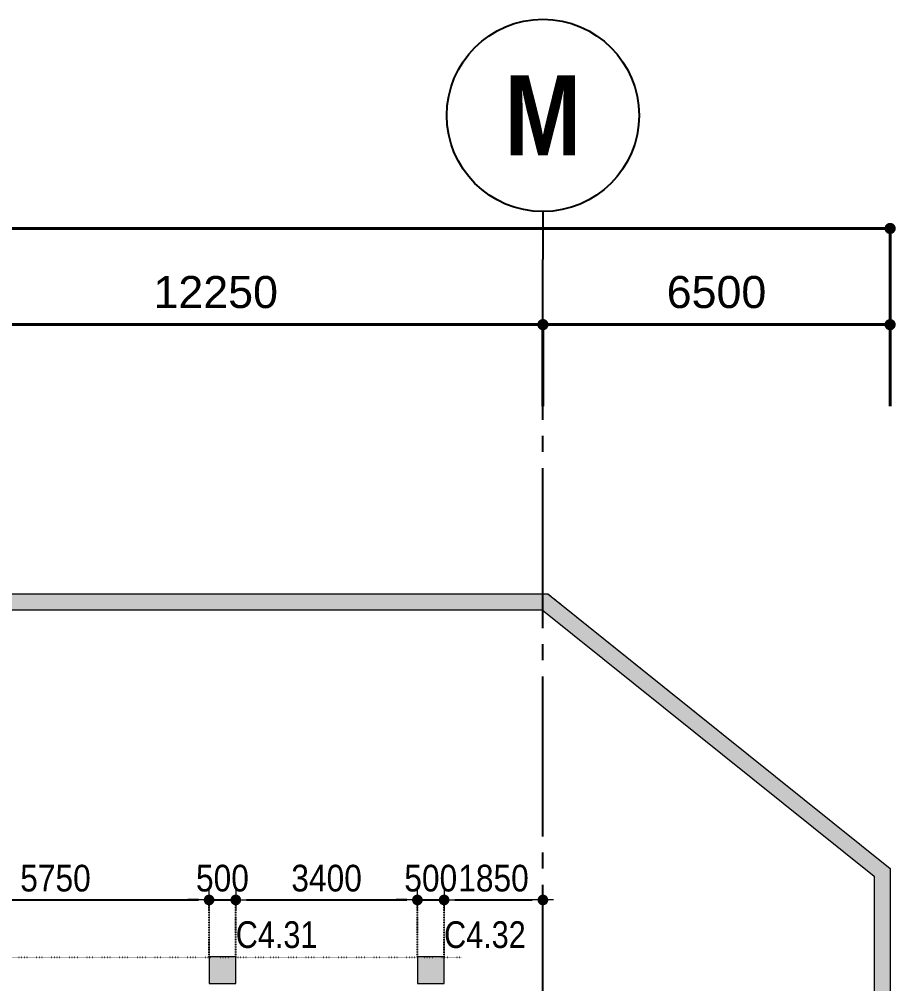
# Model space of a CAD drawing. Header units: millimetres. Extents: x -3973692 to -2843767, y 592734 to 838475.
# Drawn here: x -3858748 to -3842340, y 766080 to 784134 of the extents above; entities that cross this region are included whole.
import ezdxf
from ezdxf.enums import TextEntityAlignment as Align

# ---------------------------------------------------------------- set-up
doc = ezdxf.new("R2010")
doc.units = ezdxf.units.MM
doc.header["$MEASUREMENT"] = 0
doc.header["$PDMODE"] = 3
doc.header["$PDSIZE"] = -20
for name, pattern in [('CHG_XX_Cot_Ham 2$0$MB_Luoi truc$0$HTT Hidden 21', [3, 2, -1]), ('CHG_XX_Luoi truc$0$MB_Luoi truc$0$Center101', [13, 10, -1, 1, -1]), ('DIVIDE2', [15.875, 6.35, -3.175, 0, -3.175, 0, -3.175]), ('DOT2', [0.125, 0, -0.125]), ('HIDDEN5', [2.8375, 1.25, -1.5875])]:
    doc.linetypes.add(name, pattern=pattern)
doc.layers.get('0').update_dxf_attribs({"lineweight": 9})
doc.layers.get('Defpoints').update_dxf_attribs({"color": 10, "lineweight": 0})
for name, color, linetype, lineweight in [("'S_General_Dim_1", 1, 'Continuous', 18), ("'S_General_Divide_3 Intermediate", 3, 'DIVIDE2', 40), ('CHG_XX_Cot_Ham 2$0$MB_Luoi truc$0$Dim 300', 1, 'Continuous', 5), ('CHG_XX_Cot_Ham 2$0$NS-Pier-H2', 150, 'Continuous', 13), ('TEXT', 7, 'Continuous', 15)]:
    doc.layers.add(name, color=color, linetype=linetype, lineweight=lineweight)
for name, color, linetype, lineweight, plot in [('CHG_XX_Cot_Ham 2$0$NS-Column-H2', 90, 'Continuous', 13, False), ('CHG_XX_Cot_Ham 2$0$NS-Column-H2 @ 1', 90, 'Continuous', 13, False), ('CHG_XX_Cot_Ham 2$0$NS-Column-H2 @ 150 VP1', 90, 'Continuous', 13, False), ('CHG_XX_Cot_Ham 2$0$NS-Column-H2 @ 150 VP2', 90, 'Continuous', 13, False), ('CHG_XX_Cot_Ham 2$0$NS-Column-H2 @ 150 VP3', 90, 'Continuous', 13, False), ('CHG_XX_Cot_Ham 2$0$NS-Column-H2 @ 150 VP4', 90, 'Continuous', 13, False), ('CHG_XX_Cot_Ham 2$0$NS-Column-H2 @ 150 VP5', 90, 'Continuous', 13, False), ('CHG_XX_Cot_Ham 2$0$NS-Column-H2 @ 150 VP6', 90, 'Continuous', 13, False), ('CHG_XX_Cot_Ham 2$0$NS-Column-H2 @ 150 VP7', 90, 'Continuous', 13, False), ('CHG_XX_Cot_Ham 2$0$NS-Column-H2 @ 150 VP8', 90, 'Continuous', 13, False), ('CHG_XX_Cot_Ham 2$0$NS-Column-H2 @ 150 VP9', 90, 'Continuous', 13, False), ('CHG_XX_Cot_Ham 2$0$NS-Column-H2 @ 150 VPModel', 90, 'Continuous', 13, False)]:
    doc.layers.add(name, color=color, linetype=linetype, lineweight=lineweight, plot=plot)
for name, color, linetype in [('CHG_XX_Luoi truc$0$Grid', 34, 'Continuous'), ('CHG_XX_Luoi truc$0$Grid Line', 251, 'CHG_XX_Luoi truc$0$MB_Luoi truc$0$Center101'), ('dim', 1, 'Continuous')]:
    doc.layers.add(name, color=color, linetype=linetype)
doc.styles.add('arial', font='arial.ttf', dxfattribs={"width": 0.85})
doc.styles.add('CHG_XX_Cot_Ham 2$0$MB_Luoi truc$0$Arial_C', font='arial.ttf')
doc.styles.add('CHG_XX_Luoi truc$0$MB_Luoi truc$0$Grid A-F$0$VNI-HelveCB', font='')
doc.styles.add('TTP-HelCon', font='')
doc.styles.get('CHG_XX_Luoi truc$0$MB_Luoi truc$0$Grid A-F$0$VNI-HelveCB').set_extended_font_data('VNI-Helve-Condense', bold=True)
doc.styles.get('TTP-HelCon').set_extended_font_data('VNI-Helve-Condense')
doc.dimstyles.new('200', dxfattribs={"dimscale": 200, "dimtxt": 2.5, "dimasz": 1, "dimexe": 0, "dimexo": 0, "dimgap": 0.75, "dimtad": 1, "dimdec": 0, "dimrnd": 10, "dimzin": 9, "dimdsep": 46, "dimtxsty": 'arial', "dimblk1": 'DIMDOT', "dimblk2": 'DIMDOT', "dimsah": 1, "dimcen": 2, "dimdle": 3, "dimclre": 8, "dimclrt": 2, "dimadec": 0, "dimazin": 0, "dimtfac": 1, "dimtdec": 0, "dimtix": 1, "dimtmove": 2, "dimatfit": 3, "dimldrblk": 'DIMPIJL', "dimfxl": 1, "dimtvp": 1.8, "dimtolj": 1, "dimtzin": 0, "dimarcsym": 0})
doc.dimstyles.new('CHG_XX_Cot_Ham 2$0$MB_Luoi truc$0$Dim 300 (A1-A2)', dxfattribs={"dimscale": 300, "dimtxt": 2, "dimasz": 0.7, "dimexe": 0, "dimexo": 1, "dimgap": 1, "dimtad": 1, "dimdec": 0, "dimzin": 12, "dimdsep": 46, "dimtxsty": 'CHG_XX_Cot_Ham 2$0$MB_Luoi truc$0$Arial_C', "dimblk": 'CHG_XX_Cot_Ham 2$0$MB_Luoi truc$0$_Dot', "dimcen": 1, "dimclrd": 256, "dimclre": 256, "dimclrt": 3, "dimadec": 0, "dimazin": 0, "dimtfac": 1, "dimtdec": 0, "dimtix": 1, "dimtmove": 2, "dimatfit": 3, "dimldrblk": 'CHG_XX_Cot_Ham 2$0$MB_Luoi truc$0$HTT Arrow 30', "dimfxl": 1, "dimtolj": 1, "dimtzin": 0, "dimarcsym": 0})

# ---------------------------------------------------------------- blocks, each defined once
blk = doc.blocks.new('CHG_XX_Cot_Ham 2$0$MB_Luoi truc$0$_Dot')
at = {"color": 0, "linetype": 'ByBlock', "lineweight": -2}
blk.add_line((-0.5, 0), (-1, 0), dxfattribs=at)
at = {"color": 0, "linetype": 'ByBlock', "const_width": 0.5}
blk.add_lwpolyline([(-0.25, 0, 1), (0.25, 0, 1)], format="xyb", close=True, dxfattribs=at)
blk = doc.blocks.new('*D2808')
at = {"layer": 'CHG_XX_Cot_Ham 2$0$MB_Luoi truc$0$Dim 300', "lineweight": -2, "transparency": 16777216}
for p, q in [((87300, 166908), (87300, 168437)), ((87510, 168437), (99340, 168437)), ((99550, 166908), (99550, 168437))]:
    blk.add_line(p, q, dxfattribs=at)
at = {"layer": 'Defpoints', "color": 0, "transparency": 16777216}
for p in [(99550, 168437), (87300, 166608), (99550, 166608)]:
    blk.add_point(p, dxfattribs=at)
at = {"layer": 'CHG_XX_Cot_Ham 2$0$MB_Luoi truc$0$Dim 300', "lineweight": -2, "transparency": 16777216, "xscale": 210, "yscale": 210, "zscale": 210, "rotation": 180}
blk.add_blockref('CHG_XX_Cot_Ham 2$0$MB_Luoi truc$0$_Dot', (87300, 168437), dxfattribs=at)
at = {"layer": 'CHG_XX_Cot_Ham 2$0$MB_Luoi truc$0$Dim 300', "lineweight": -2, "transparency": 16777216, "xscale": 210, "yscale": 210, "zscale": 210}
blk.add_blockref('CHG_XX_Cot_Ham 2$0$MB_Luoi truc$0$_Dot', (99550, 168437), dxfattribs=at)
at = {"layer": 'CHG_XX_Cot_Ham 2$0$MB_Luoi truc$0$Dim 300', "color": 3, "transparency": 16777216, "insert": (93425, 169043), "char_height": 600, "attachment_point": 5, "style": 'CHG_XX_Cot_Ham 2$0$MB_Luoi truc$0$Arial_C'}
blk.add_mtext('\\A1;12250', dxfattribs=at)
blk = doc.blocks.new('CHG_XX_Cot_Ham 2$0$MB_Luoi truc$0$HTT Arrow 30')
blk.add_hatch(color=256).paths.add_polyline_path([(-2.5, 0.375), (-2.5, -0.375), (0, 0)])
at = {"color": 0, "linetype": 'ByBlock', "lineweight": -2}
for p, q in [((0, 0), (-2.5, 0.375)), ((-2.5, -0.375), (-2.5, 0.375)), ((0, 0), (-2.5, -0.375))]:
    blk.add_line(p, q, dxfattribs=at)
blk = doc.blocks.new('*D2809')
at = {"layer": 'CHG_XX_Cot_Ham 2$0$MB_Luoi truc$0$Dim 300', "lineweight": -2, "transparency": 16777216}
for p, q in [((99550, 166908), (99550, 168437)), ((99760, 168437), (105840, 168437)), ((106050, 166908), (106050, 168437))]:
    blk.add_line(p, q, dxfattribs=at)
at = {"layer": 'Defpoints', "color": 0, "transparency": 16777216}
for p in [(106050, 168437), (99550, 166608), (106050, 166608)]:
    blk.add_point(p, dxfattribs=at)
at = {"layer": 'CHG_XX_Cot_Ham 2$0$MB_Luoi truc$0$Dim 300', "lineweight": -2, "transparency": 16777216, "xscale": 210, "yscale": 210, "zscale": 210, "rotation": 180}
blk.add_blockref('CHG_XX_Cot_Ham 2$0$MB_Luoi truc$0$_Dot', (99550, 168437), dxfattribs=at)
at = {"layer": 'CHG_XX_Cot_Ham 2$0$MB_Luoi truc$0$Dim 300', "lineweight": -2, "transparency": 16777216, "xscale": 210, "yscale": 210, "zscale": 210}
blk.add_blockref('CHG_XX_Cot_Ham 2$0$MB_Luoi truc$0$_Dot', (106050, 168437), dxfattribs=at)
at = {"layer": 'CHG_XX_Cot_Ham 2$0$MB_Luoi truc$0$Dim 300', "color": 3, "transparency": 16777216, "insert": (102800, 169043), "char_height": 600, "attachment_point": 5, "style": 'CHG_XX_Cot_Ham 2$0$MB_Luoi truc$0$Arial_C'}
blk.add_mtext('\\A1;6500', dxfattribs=at)
blk = doc.blocks.new('*D2810')
at = {"layer": 'CHG_XX_Cot_Ham 2$0$MB_Luoi truc$0$Dim 300', "lineweight": -2, "transparency": 16777216}
for p, q in [((-10900, 166908), (-10900, 170237)), ((105840, 170237), (-10690, 170237)), ((106050, 166908), (106050, 170237))]:
    blk.add_line(p, q, dxfattribs=at)
at = {"layer": 'Defpoints', "color": 0, "transparency": 16777216}
for p in [(-10900, 170237), (-10900, 166608), (106050, 166608)]:
    blk.add_point(p, dxfattribs=at)
at = {"layer": 'CHG_XX_Cot_Ham 2$0$MB_Luoi truc$0$Dim 300', "lineweight": -2, "transparency": 16777216, "xscale": 210, "yscale": 210, "zscale": 210, "rotation": 180}
blk.add_blockref('CHG_XX_Cot_Ham 2$0$MB_Luoi truc$0$_Dot', (-10900, 170237), dxfattribs=at)
at = {"layer": 'CHG_XX_Cot_Ham 2$0$MB_Luoi truc$0$Dim 300', "lineweight": -2, "transparency": 16777216, "xscale": 210, "yscale": 210, "zscale": 210}
blk.add_blockref('CHG_XX_Cot_Ham 2$0$MB_Luoi truc$0$_Dot', (106050, 170237), dxfattribs=at)
at = {"layer": 'CHG_XX_Cot_Ham 2$0$MB_Luoi truc$0$Dim 300', "color": 3, "transparency": 16777216, "insert": (47575, 170843), "char_height": 600, "attachment_point": 5, "style": 'CHG_XX_Cot_Ham 2$0$MB_Luoi truc$0$Arial_C'}
blk.add_mtext('\\A1;116950', dxfattribs=at)
blk = doc.blocks.new('*U3255')
at = {"layer": 'CHG_XX_Cot_Ham 2$0$NS-Column-H2 @ 1'}
h = blk.add_hatch(color=256, dxfattribs=at)
h.dxf.hatch_style = 1
h.paths.add_polyline_path([(-250, -250), (-250, 250), (250, 250), (250, -250)])
at = {"layer": 'CHG_XX_Cot_Ham 2$0$NS-Column-H2 @ 150 VP1'}
h = blk.add_hatch(color=256, dxfattribs=at)
h.dxf.hatch_style = 1
h.paths.add_polyline_path([(-250, -250), (-250, 250), (250, 250), (250, -250)])
at = {"layer": 'CHG_XX_Cot_Ham 2$0$NS-Column-H2 @ 150 VP2'}
h = blk.add_hatch(color=256, dxfattribs=at)
h.dxf.hatch_style = 1
h.paths.add_polyline_path([(-250, -250), (-250, 250), (250, 250), (250, -250)])
at = {"layer": 'CHG_XX_Cot_Ham 2$0$NS-Column-H2 @ 150 VP3'}
h = blk.add_hatch(color=256, dxfattribs=at)
h.dxf.hatch_style = 1
h.paths.add_polyline_path([(-250, -250), (-250, 250), (250, 250), (250, -250)])
at = {"layer": 'CHG_XX_Cot_Ham 2$0$NS-Column-H2 @ 150 VP4'}
h = blk.add_hatch(color=256, dxfattribs=at)
h.dxf.hatch_style = 1
h.paths.add_polyline_path([(-250, -250), (-250, 250), (250, 250), (250, -250)])
at = {"layer": 'CHG_XX_Cot_Ham 2$0$NS-Column-H2 @ 150 VP5'}
h = blk.add_hatch(color=256, dxfattribs=at)
h.dxf.hatch_style = 1
h.paths.add_polyline_path([(-250, -250), (-250, 250), (250, 250), (250, -250)])
at = {"layer": 'CHG_XX_Cot_Ham 2$0$NS-Column-H2 @ 150 VP6'}
h = blk.add_hatch(color=256, dxfattribs=at)
h.dxf.hatch_style = 1
h.paths.add_polyline_path([(-250, -250), (-250, 250), (250, 250), (250, -250)])
at = {"layer": 'CHG_XX_Cot_Ham 2$0$NS-Column-H2 @ 150 VP7'}
h = blk.add_hatch(color=256, dxfattribs=at)
h.dxf.hatch_style = 1
h.paths.add_polyline_path([(-250, -250), (-250, 250), (250, 250), (250, -250)])
at = {"layer": 'CHG_XX_Cot_Ham 2$0$NS-Column-H2 @ 150 VP8'}
h = blk.add_hatch(color=256, dxfattribs=at)
h.dxf.hatch_style = 1
h.paths.add_polyline_path([(-250, -250), (-250, 250), (250, 250), (250, -250)])
at = {"layer": 'CHG_XX_Cot_Ham 2$0$NS-Column-H2 @ 150 VP9'}
h = blk.add_hatch(color=256, dxfattribs=at)
h.dxf.hatch_style = 1
h.paths.add_polyline_path([(-250, -250), (-250, 250), (250, 250), (250, -250)])
at = {"layer": 'CHG_XX_Cot_Ham 2$0$NS-Column-H2 @ 150 VPModel'}
h = blk.add_hatch(color=256, dxfattribs=at)
h.dxf.hatch_style = 1
h.paths.add_polyline_path([(-250, -250), (-250, 250), (250, 250), (250, -250)])
blk = doc.blocks.new('CHG_XX_Cot_Ham 2$0$500x500')
at = {"layer": 'CHG_XX_Cot_Ham 2$0$NS-Column-H2'}
blk.add_lwpolyline([(250, -250), (250, 250), (-250, 250), (-250, -250)], close=True, dxfattribs=at)
blk.add_blockref('*U3255', (0, 0), dxfattribs=at)
blk = doc.blocks.new('*U2841')
at = {"layer": 'CHG_XX_Luoi truc$0$Grid', "lineweight": -2}
blk.add_line((0, 611), (0, 608), dxfattribs=at)
blk.add_circle((0, 617), 6, dxfattribs=at)
at = {"layer": 'CHG_XX_Luoi truc$0$Grid Line'}
blk.add_line((0, 0), (0, 608), dxfattribs=at)
at = {"layer": 'CHG_XX_Luoi truc$0$Grid', "lineweight": -2, "style": 'CHG_XX_Luoi truc$0$MB_Luoi truc$0$Grid A-F$0$VNI-HelveCB'}
for tag, p in [('GRIDSUB', (0, 617)), ('GRID', (0, -9))]:
    blk.add_attdef(tag, text='', height=5, dxfattribs=at).set_placement(p, align=Align.MIDDLE)
blk = doc.blocks.new('CHG_XX_Luoi truc')
at = {"layer": 'CHG_XX_Luoi truc$0$Grid'}
ref = blk.add_blockref('*U2841', (99550, -12747), dxfattribs=dict(at, xscale=300, yscale=300, zscale=300))
ref.add_attrib('GRIDSUB', 'M', dxfattribs={"lineweight": -2, "height": 1500, "style": 'CHG_XX_Luoi truc$0$MB_Luoi truc$0$Grid A-F$0$VNI-HelveCB'}).set_placement((99550, 172353), align=Align.MIDDLE)
blk = doc.blocks.new('PODIUM')
at = {"layer": 'TEXT', "color": 6, "style": 'TTP-HelCon'}
for s, p in [('C4.31', (16354, 90623)), ('C4.32', (20254, 90623))]:
    blk.add_text(s, height=500, dxfattribs=at).set_placement(p)
blk = doc.blocks.new('DIMDOT')
for p, q in [((0, -1), (0, 1)), ((1, 0), (-1, 0))]:
    blk.add_line(p, q)
at = {"const_width": 0.5}
blk.add_lwpolyline([(-0.25, 0, 1), (0.25, 0, 1)], format="xyb", close=True, dxfattribs=at)
blk = doc.blocks.new('*D2487')
at = {"layer": "'S_General_Dim_1", "color": 8, "linetype": 'HIDDEN5', "lineweight": -2, "transparency": 16777216}
for p, q in [((-3860945, 766578), (-3860945, 767648)), ((-3855195, 766581), (-3855195, 767648))]:
    blk.add_line(p, q, dxfattribs=at)
at = {"layer": "'S_General_Dim_1", "color": 0, "lineweight": -2, "transparency": 16777216}
blk.add_line((-3860745, 767648), (-3855395, 767648), dxfattribs=at)
at = {"layer": 'Defpoints', "color": 0, "transparency": 16777216}
for p in [(-3855195, 767648), (-3860945, 766578), (-3855195, 766581)]:
    blk.add_point(p, dxfattribs=at)
at = {"layer": "'S_General_Dim_1", "color": 0, "lineweight": -2, "transparency": 16777216, "xscale": 200, "yscale": 200, "zscale": 200, "rotation": 180}
blk.add_blockref('DIMDOT', (-3860945, 767648), dxfattribs=at)
at = {"layer": "'S_General_Dim_1", "color": 0, "lineweight": -2, "transparency": 16777216, "xscale": 200, "yscale": 200, "zscale": 200}
blk.add_blockref('DIMDOT', (-3855195, 767648), dxfattribs=at)
at = {"layer": "'S_General_Dim_1", "color": 2, "transparency": 16777216, "insert": (-3858070, 768053), "char_height": 500, "attachment_point": 5, "style": 'arial'}
blk.add_mtext('\\A1;5750', dxfattribs=at)
blk = doc.blocks.new('DIMPIJL')
at = {"linetype": 'ByBlock'}
blk.add_solid([(-2.5, 0.417), (-2.5, -0.417), (0, 0)], dxfattribs=at)
blk = doc.blocks.new('*D2488')
at = {"layer": "'S_General_Dim_1", "color": 0, "lineweight": -2, "transparency": 16777216}
for p, q in [((-3855395, 767648), (-3855595, 767648)), ((-3855195, 767648), (-3854695, 767648)), ((-3854495, 767648), (-3854295, 767648))]:
    blk.add_line(p, q, dxfattribs=at)
at = {"layer": "'S_General_Dim_1", "color": 8, "linetype": 'HIDDEN5', "lineweight": -2, "transparency": 16777216}
for p, q in [((-3855195, 766581), (-3855195, 767648)), ((-3854695, 766578), (-3854695, 767648))]:
    blk.add_line(p, q, dxfattribs=at)
at = {"layer": 'Defpoints', "color": 0, "transparency": 16777216}
for p in [(-3854695, 767648), (-3855195, 766581), (-3854695, 766578)]:
    blk.add_point(p, dxfattribs=at)
at = {"layer": "'S_General_Dim_1", "color": 0, "lineweight": -2, "transparency": 16777216, "xscale": 200, "yscale": 200, "zscale": 200}
blk.add_blockref('DIMDOT', (-3855195, 767648), dxfattribs=at)
at = {"layer": "'S_General_Dim_1", "color": 0, "lineweight": -2, "transparency": 16777216, "xscale": 200, "yscale": 200, "zscale": 200, "rotation": 180}
blk.add_blockref('DIMDOT', (-3854695, 767648), dxfattribs=at)
at = {"layer": "'S_General_Dim_1", "color": 2, "transparency": 16777216, "insert": (-3854945, 768053), "char_height": 500, "attachment_point": 5, "style": 'arial'}
blk.add_mtext('\\A1;500', dxfattribs=at)
blk = doc.blocks.new('*D2489')
at = {"layer": "'S_General_Dim_1", "color": 8, "linetype": 'HIDDEN5', "lineweight": -2, "transparency": 16777216}
for p, q in [((-3854695, 766578), (-3854695, 767648)), ((-3851295, 766578), (-3851295, 767648))]:
    blk.add_line(p, q, dxfattribs=at)
at = {"layer": "'S_General_Dim_1", "color": 0, "lineweight": -2, "transparency": 16777216}
blk.add_line((-3854495, 767648), (-3851495, 767648), dxfattribs=at)
at = {"layer": 'Defpoints', "color": 0, "transparency": 16777216}
for p in [(-3851295, 767648), (-3854695, 766578), (-3851295, 766578)]:
    blk.add_point(p, dxfattribs=at)
at = {"layer": "'S_General_Dim_1", "color": 0, "lineweight": -2, "transparency": 16777216, "xscale": 200, "yscale": 200, "zscale": 200, "rotation": 180}
blk.add_blockref('DIMDOT', (-3854695, 767648), dxfattribs=at)
at = {"layer": "'S_General_Dim_1", "color": 0, "lineweight": -2, "transparency": 16777216, "xscale": 200, "yscale": 200, "zscale": 200}
blk.add_blockref('DIMDOT', (-3851295, 767648), dxfattribs=at)
at = {"layer": "'S_General_Dim_1", "color": 2, "transparency": 16777216, "insert": (-3852995, 768053), "char_height": 500, "attachment_point": 5, "style": 'arial'}
blk.add_mtext('\\A1;3400', dxfattribs=at)
blk = doc.blocks.new('*D2490')
at = {"layer": "'S_General_Dim_1", "color": 0, "lineweight": -2, "transparency": 16777216}
for p, q in [((-3851495, 767648), (-3851695, 767648)), ((-3851295, 767648), (-3850795, 767648)), ((-3850595, 767648), (-3850395, 767648))]:
    blk.add_line(p, q, dxfattribs=at)
at = {"layer": "'S_General_Dim_1", "color": 8, "linetype": 'HIDDEN5', "lineweight": -2, "transparency": 16777216}
for p, q in [((-3851295, 766578), (-3851295, 767648)), ((-3850795, 766581), (-3850795, 767648))]:
    blk.add_line(p, q, dxfattribs=at)
at = {"layer": 'Defpoints', "color": 0, "transparency": 16777216}
for p in [(-3850795, 767648), (-3851295, 766578), (-3850795, 766581)]:
    blk.add_point(p, dxfattribs=at)
at = {"layer": "'S_General_Dim_1", "color": 0, "lineweight": -2, "transparency": 16777216, "xscale": 200, "yscale": 200, "zscale": 200}
blk.add_blockref('DIMDOT', (-3851295, 767648), dxfattribs=at)
at = {"layer": "'S_General_Dim_1", "color": 0, "lineweight": -2, "transparency": 16777216, "xscale": 200, "yscale": 200, "zscale": 200, "rotation": 180}
blk.add_blockref('DIMDOT', (-3850795, 767648), dxfattribs=at)
at = {"layer": "'S_General_Dim_1", "color": 2, "transparency": 16777216, "insert": (-3851045, 768053), "char_height": 500, "attachment_point": 5, "style": 'arial'}
blk.add_mtext('\\A1;500', dxfattribs=at)
blk = doc.blocks.new('*D2491')
at = {"layer": "'S_General_Dim_1", "color": 8, "linetype": 'HIDDEN5', "lineweight": -2, "transparency": 16777216}
for p, q in [((-3850795, 766581), (-3850795, 767648)), ((-3848945, 766581), (-3848945, 767648))]:
    blk.add_line(p, q, dxfattribs=at)
at = {"layer": "'S_General_Dim_1", "color": 0, "lineweight": -2, "transparency": 16777216}
blk.add_line((-3850595, 767648), (-3849145, 767648), dxfattribs=at)
at = {"layer": 'Defpoints', "color": 0, "transparency": 16777216}
for p in [(-3848945, 767648), (-3850795, 766581), (-3848945, 766581)]:
    blk.add_point(p, dxfattribs=at)
at = {"layer": "'S_General_Dim_1", "color": 0, "lineweight": -2, "transparency": 16777216, "xscale": 200, "yscale": 200, "zscale": 200, "rotation": 180}
blk.add_blockref('DIMDOT', (-3850795, 767648), dxfattribs=at)
at = {"layer": "'S_General_Dim_1", "color": 0, "lineweight": -2, "transparency": 16777216, "xscale": 200, "yscale": 200, "zscale": 200}
blk.add_blockref('DIMDOT', (-3848945, 767648), dxfattribs=at)
at = {"layer": "'S_General_Dim_1", "color": 2, "transparency": 16777216, "insert": (-3849870, 768053), "char_height": 500, "attachment_point": 5, "style": 'arial'}
blk.add_mtext('\\A1;1850', dxfattribs=at)
blk = doc.blocks.new('CHG_XX_Cot_Ham 2')
at = {"layer": 'CHG_XX_Cot_Ham 2$0$NS-Pier-H2'}
h = blk.add_hatch(color=256, dxfattribs=at)
h.dxf.hatch_style = 1
h.paths.add_polyline_path([(99639.2, 163400), (-10900, 163400), (-10900, 85450), (-300, 85450), (-300, 84050), (32350, 84050), (32350, -9000), (103575.5, -9000), (106050, -6022), (106050, 158254.3)])
h.paths.add_polyline_path([(99533.7, 163100), (105750, 158110.4), (105750, 90450), (105650, 90450), (105750, 90450), (105750, 13850), (105750, 13722.3), (105750, -5913.6), (103434.7, -8700), (93599.8, -8700), (93299.8, -8700), (32650, -8700), (32650, 84350), (0, 84350), (0, 85750), (-10600, 85750), (-10600, 163100), (93600, 163100)], flags=16)
for p, q in [((-10900, 163400), (99639.2, 163400)), ((99639.2, 163400), (106050, 158254.3)), ((-10600, 163100), (99533.7, 163100)), ((99533.7, 163100), (105750, 158110.4)), ((106050, 158254.3), (106050, -6022)), ((105750, 158110.4), (105750, 90450))]:
    blk.add_line(p, q, dxfattribs=at)
at = {"layer": 'CHG_XX_Cot_Ham 2$0$NS-Pier-H2', "linetype": 'CHG_XX_Cot_Ham 2$0$MB_Luoi truc$0$HTT Hidden 21'}
blk.add_lwpolyline([(99639.2, 163400), (106050, 158254.3), (106050, -6022), (103575.5, -9000), (32350, -9000), (32350, 84050), (-300, 84050), (-300, 85450), (-10900, 85450), (-10900, 163400)], close=True, dxfattribs=at)
at = {"layer": 'CHG_XX_Cot_Ham 2$0$NS-Column-H2'}
for p in [(93550, 156350), (97450, 156350)]:
    blk.add_blockref('CHG_XX_Cot_Ham 2$0$500x500', p, dxfattribs=at)
at = {"layer": 'CHG_XX_Cot_Ham 2$0$NS-Pier-H2'}
blk.add_blockref('CHG_XX_Luoi truc', (0, 0), dxfattribs=at)
at = {"layer": 'CHG_XX_Cot_Ham 2$0$MB_Luoi truc$0$Dim 300'}
for base, p1, p2, picture, middle in [((-10900, 170237), (106050, 166608.3), (-10900, 166608.3), '*D2810', (47575, 170843.4)), ((99550, 168437), (87300, 166608.3), (99550, 166608.3), '*D2808', (93425, 169043.4)), ((106050, 168437), (99550, 166608.3), (106050, 166608.3), '*D2809', (102800, 169043.4))]:
    dim = blk.add_linear_dim(base=base, p1=p1, p2=p2, dimstyle='CHG_XX_Cot_Ham 2$0$MB_Luoi truc$0$Dim 300 (A1-A2)', dxfattribs=at)
    dim.commit()
    dim.dimension.update_dxf_attribs({"geometry": picture, "text_midpoint": middle})

msp = doc.modelspace()

# ---------------------------------------------------------------- linework, layer by layer
at = {"layer": 'dim', "linetype": 'DOT2', "ltscale": 10}
msp.add_line((-3952045.2, 766578.9), (-3850468, 766578.1), dxfattribs=at)

# ---------------------------------------------------------------- block references
at = {"layer": "'S_General_Divide_3 Intermediate"}
msp.add_blockref('CHG_XX_Cot_Ham 2', (-3948495.2, 609981), dxfattribs=at)
at = {"layer": 'TEXT'}
msp.add_blockref('PODIUM', (-3871048.8, 676125.7), dxfattribs=at)

# ---------------------------------------------------------------- dimensions: what is measured, and where the dimension line sits
at = {"layer": "'S_General_Dim_1"}
for base, p1, p2, picture, middle in [((-3855195.2, 767648), (-3860945.2, 766578.2), (-3855195.2, 766581), '*D2487', (-3858070.2, 768053.3)), ((-3854695.2, 767648), (-3855195.2, 766581), (-3854695.2, 766578.1), '*D2488', (-3854945.2, 768053.3)), ((-3851295.2, 767648), (-3854695.2, 766578.1), (-3851295.2, 766578.1), '*D2489', (-3852995.2, 768053.5)), ((-3850795.2, 767648), (-3851295.2, 766578.1), (-3850795.2, 766581), '*D2490', (-3851045.2, 768053.3)), ((-3848945.2, 767648), (-3850795.2, 766581), (-3848945.2, 766581), '*D2491', (-3849870.2, 768053.3))]:
    dim = msp.add_linear_dim(base=base, p1=p1, p2=p2, dimstyle='200', dxfattribs=at)
    dim.commit()
    dim.dimension.update_dxf_attribs({"geometry": picture, "text_midpoint": middle})

doc.saveas('drawing.dxf')
